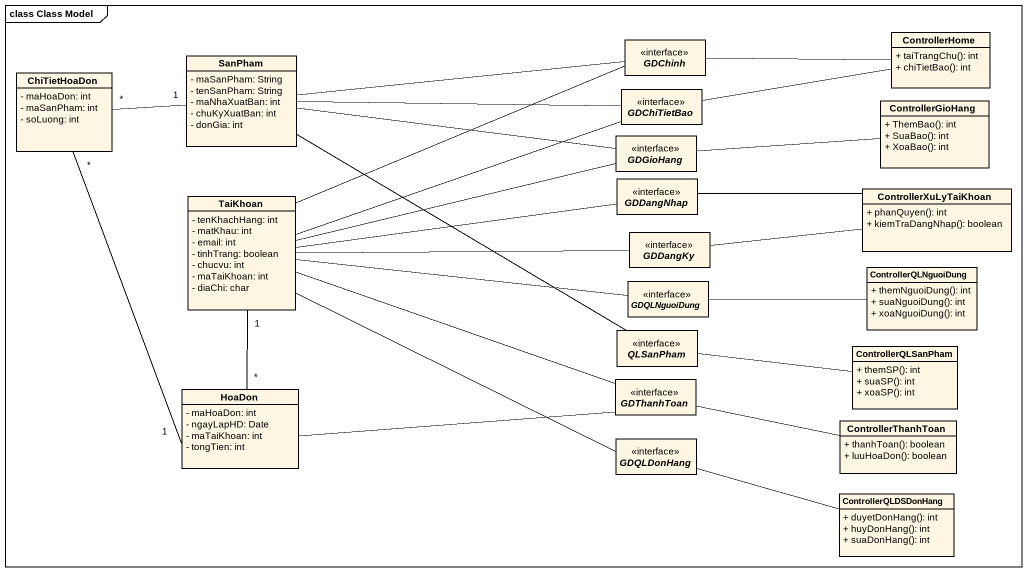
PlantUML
@startuml
mainframe class Class Model
hide circle
hide empty members
skinparam classAttributeIconSize 0
interface GDChinh
class ControllerHome {
  + taiTrangChu(): int
  + chiTietBao(): int
}
class ChiTietHoaDon {
  - maHoaDon: int
  - maSanPham: int
  - soLuong: int
}
class SanPham {
  - maSanPham: String
  - tenSanPham: String
  - maNhaXuatBan: int
  - chuKyXuatBan: int
  - donGia: int
}
interface GDChiTietBao
class ControllerGioHang {
  + ThemBao(): int
  + SuaBao(): int
  + XoaBao(): int
}
interface GDGioHang
class TaiKhoan {
  - tenKhachHang: int
  - matKhau: int
  - email: int
  - tinhTrang: boolean
  - chucvu: int
  - maTaiKhoan: int
  - diaChi: char
}
interface GDDangNhap
class ControllerXuLyTaiKhoan {
  + phanQuyen(): int
  + kiemTraDangNhap(): boolean
}
interface GDDangKy
interface GDQLNguoiDung
class ControllerQLNguoiDung {
  + themNguoiDung(): int
  + suaNguoiDung(): int
  + xoaNguoiDung(): int
}
interface QLSanPham
class ControllerQLSanPham {
  + themSP(): int
  + suaSP(): int
  + xoaSP(): int
}
class HoaDon {
  - maHoaDon: int
  - ngayLapHD: Date
  - maTaiKhoan: int
  - tongTien: int
}
interface GDThanhToan
interface GDQLDonHang
class ControllerThanhToan {
  + thanhToan(): boolean
  + luuHoaDon(): boolean
}
class ControllerQLDSDonHang {
  + duyetDonHang(): int
  + huyDonHang(): int
  + suaDonHang(): int
}
GDChinh -right- ControllerHome
GDChinh -left- SanPham
ChiTietHoaDon "*" -right- "1" SanPham
SanPham -right- QLSanPham
GDChiTietBao -right- ControllerHome
GDChiTietBao -left- SanPham
GDGioHang -left- SanPham
GDGioHang -right- ControllerGioHang
TaiKhoan -right- GDChinh
TaiKhoan -right- GDChiTietBao
TaiKhoan -right- GDGioHang
TaiKhoan -right- GDDangNhap
TaiKhoan -right- GDDangKy
TaiKhoan -right- GDQLNguoiDung
TaiKhoan "1" -- "*" HoaDon
TaiKhoan -right- GDThanhToan
GDDangNhap -right- ControllerXuLyTaiKhoan
GDDangKy -right- ControllerXuLyTaiKhoan
GDQLNguoiDung -right- ControllerQLNguoiDung
QLSanPham -right- ControllerQLSanPham
HoaDon "1" -up- "*" ChiTietHoaDon
GDThanhToan -left- HoaDon
GDThanhToan -right- ControllerThanhToan
GDQLDonHang -left- TaiKhoan
GDQLDonHang -right- ControllerQLDSDonHang
@enduml
